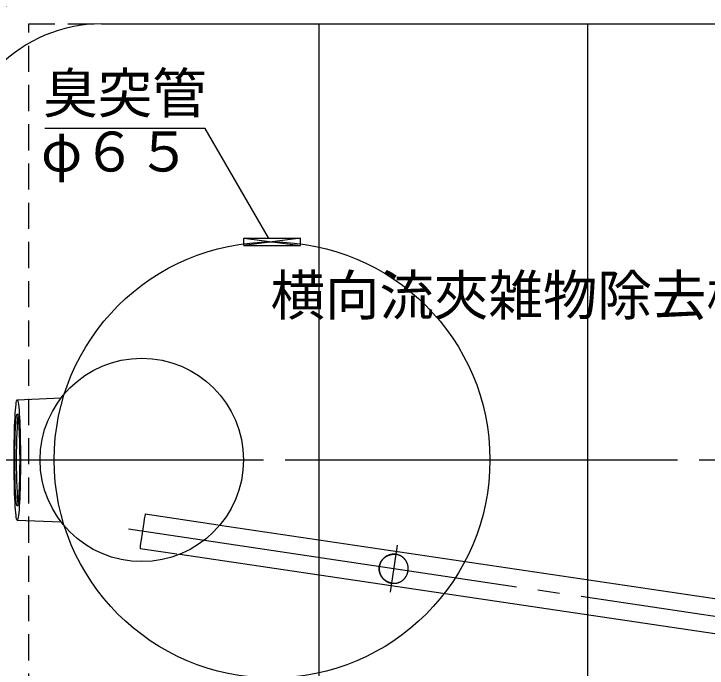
# Model space of a CAD drawing. Units: millimetres, scale not verified. Extents: x -8093 to 8093, y -5792 to 5792.
# Drawn here: x -5998 to -5044, y 724 to 1624 of the extents above; entities that cross this region are included whole.
import ezdxf
from ezdxf.enums import TextEntityAlignment as Align

# ---------------------------------------------------------------- set-up
doc = ezdxf.new("R2010")
doc.units = ezdxf.units.MM
doc.header["$LTSCALE"] = 30
doc.linetypes.add('DASHED1', pattern=[1.8, 1.2, -0.6])
doc.linetypes.add('LONG_CHAIN', pattern=[21, 18, -1, 1, -1])
doc.layers.add('0-1_00クル-フ-0躯体', color=3, linetype='Continuous', lineweight=25)
doc.layers.add('0-2_00クル-フ-1機器', color=2, linetype='Continuous', lineweight=25)
doc.styles.add('ＭＳ ゴシック', font='')
doc.styles.get('ＭＳ ゴシック').set_extended_font_data('MS Gothic')

msp = doc.modelspace()

# ---------------------------------------------------------------- linework, layer by layer
at = {"layer": '0-1_00クル-フ-0躯体'}
for p, q in [((-5877.91, 1610.18), (-4477.91, 1610.18)), ((-5577.91, 413.19), (-5577.91, 1610.18)), ((-5207.91, 410.18), (-5207.91, 1610.18)), ((-5681.91, 1315.18), (-5603.91, 1305.18)), ((-5603.91, 1315.18), (-5681.91, 1305.18)), ((-5603.91, 1305.18), (-5603.91, 1315.18)), ((-5681.91, 1305.18), (-5603.91, 1305.18)), ((-5993.74, 1092.86), (-5933.32, 1095.47)), ((-5962.31, 1010.18), (-5682.31, 1010.18)), ((-5817.42, 935.94), (-5717.08, 920.9)), ((-5993.74, 927.49), (-5933.32, 924.88)), ((-5714.76, 920.55), (-4868.69, 795.24)), ((-5824.53, 888.47), (-5774.02, 880.9)), ((-5770.03, 880.3), (-4868.69, 746.71))]:
    msp.add_line(p, q, dxfattribs=at)
at = {"layer": '0-1_00クル-フ-0躯体', "color": 4}
for p, q in [((-5734.87, 1466.09), (-5955.55, 1466.09)), ((-5647.91, 1315.95), (-5734.87, 1466.09))]:
    msp.add_line(p, q, dxfattribs=at)
at = {"layer": '0-1_00クル-フ-0躯体', "linetype": 'LONG_CHAIN'}
for p, q in [((-6254.83, 1010.18), (-4062.26, 1010.18)), ((-5840.62, 915.15), (-4609.62, 732.14)), ((-5479.68, 828.01), (-5469.99, 892.64))]:
    msp.add_line(p, q, dxfattribs=at)
at = {"layer": '0-1_00クル-フ-0躯体'}
for points in [[(-5681.91, 1305.18), (-5681.91, 1315.18), (-5603.91, 1315.18)], [(-5480.76, 879.59), (-5481.03, 879.52), (-5481.27, 879.45), (-5481.5, 879.38), (-5481.71, 879.31), (-5481.91, 879.25), (-5482.1, 879.18), (-5482.3, 879.11), (-5482.49, 879.03), (-5482.69, 878.95), (-5482.91, 878.86), (-5483.14, 878.76), (-5483.38, 878.65), (-5483.63, 878.53), (-5483.89, 878.41), (-5484.14, 878.29), (-5484.39, 878.17), (-5484.63, 878.05), (-5484.85, 877.94), (-5485.05, 877.83), (-5485.25, 877.73), (-5485.43, 877.63), (-5485.6, 877.53), (-5485.77, 877.42), (-5485.94, 877.32), (-5486.11, 877.2), (-5486.3, 877.08), (-5486.5, 876.94), (-5486.7, 876.79), (-5486.92, 876.64), (-5487.13, 876.49), (-5487.35, 876.33), (-5487.56, 876.17), (-5487.76, 876.02), (-5487.95, 875.87), (-5488.13, 875.74), (-5488.29, 875.61), (-5488.44, 875.48), (-5488.59, 875.35), (-5488.74, 875.22)], [(-5487.49, 876.18), (-5487.28, 876.33), (-5487.07, 876.49), (-5486.85, 876.65), (-5486.63, 876.8), (-5486.43, 876.95), (-5486.23, 877.09), (-5486.04, 877.21), (-5485.86, 877.33), (-5485.69, 877.43), (-5485.52, 877.54), (-5485.34, 877.64), (-5485.16, 877.74), (-5484.97, 877.84), (-5484.76, 877.95), (-5484.54, 878.06), (-5484.3, 878.18), (-5484.05, 878.3), (-5483.79, 878.42), (-5483.54, 878.54), (-5483.29, 878.65), (-5483.04, 878.76), (-5482.81, 878.86), (-5482.6, 878.96), (-5482.39, 879.04), (-5482.2, 879.11), (-5482.01, 879.18), (-5481.82, 879.25), (-5481.62, 879.32), (-5481.41, 879.38), (-5481.18, 879.45), (-5480.94, 879.52), (-5480.68, 879.59), (-5480.41, 879.66), (-5480.14, 879.73), (-5479.86, 879.8), (-5479.59, 879.86), (-5479.33, 879.93), (-5479.08, 879.98), (-5478.85, 880.03)], [(-5472.19, 880.15), (-5472.42, 880.19), (-5472.51, 880.2), (-5472.63, 880.22), (-5472.76, 880.24), (-5472.9, 880.26), (-5473.06, 880.28), (-5473.22, 880.3), (-5473.39, 880.32), (-5473.56, 880.33), (-5473.73, 880.35), (-5473.91, 880.36), (-5474.09, 880.37), (-5474.28, 880.38), (-5474.47, 880.39), (-5474.68, 880.39), (-5474.91, 880.39), (-5475.15, 880.39), (-5475.42, 880.38), (-5475.7, 880.37), (-5475.98, 880.35), (-5476.28, 880.34), (-5476.57, 880.32), (-5476.86, 880.3), (-5477.13, 880.28), (-5477.39, 880.26), (-5477.63, 880.24), (-5477.86, 880.21), (-5478.07, 880.19), (-5478.28, 880.16), (-5478.48, 880.13), (-5478.69, 880.09), (-5478.91, 880.04), (-5479.15, 879.99), (-5479.4, 879.93), (-5479.66, 879.87), (-5479.94, 879.8), (-5480.21, 879.73), (-5480.49, 879.66), (-5480.76, 879.59)], [(-5478.85, 880.03), (-5478.64, 880.07), (-5478.43, 880.11), (-5478.23, 880.14), (-5478.03, 880.17), (-5477.82, 880.2), (-5477.6, 880.22), (-5477.36, 880.25), (-5477.11, 880.27), (-5476.84, 880.29), (-5476.55, 880.31), (-5476.26, 880.33), (-5475.98, 880.34), (-5475.69, 880.35), (-5475.42, 880.37), (-5475.16, 880.37), (-5474.92, 880.38), (-5474.69, 880.38), (-5474.49, 880.38), (-5474.29, 880.38), (-5474.1, 880.37), (-5473.92, 880.36), (-5473.75, 880.35), (-5473.57, 880.33), (-5473.4, 880.32), (-5473.23, 880.3), (-5473.06, 880.28), (-5472.9, 880.26), (-5472.75, 880.23), (-5472.61, 880.22), (-5472.49, 880.2), (-5472.15, 880.15)], [(-5469.75, 879.65), (-5469.95, 879.71), (-5470.13, 879.76), (-5470.31, 879.81), (-5470.49, 879.85), (-5470.66, 879.89), (-5470.83, 879.93), (-5470.99, 879.96), (-5471.16, 879.99), (-5471.32, 880.02), (-5471.48, 880.04), (-5471.62, 880.07), (-5471.75, 880.09), (-5471.86, 880.11), (-5472.19, 880.15)], [(-5461.47, 874.89), (-5461.67, 875.08), (-5461.88, 875.27), (-5462.08, 875.45), (-5462.27, 875.63), (-5462.46, 875.79), (-5462.63, 875.94), (-5462.8, 876.08), (-5462.96, 876.21), (-5463.11, 876.34), (-5463.28, 876.46), (-5463.44, 876.58), (-5463.62, 876.7), (-5463.82, 876.83), (-5464.03, 876.97), (-5464.25, 877.11), (-5464.48, 877.26), (-5464.72, 877.41), (-5464.96, 877.56), (-5465.2, 877.7), (-5465.43, 877.84), (-5465.65, 877.97), (-5465.85, 878.08), (-5466.05, 878.19), (-5466.23, 878.29), (-5466.42, 878.38), (-5466.6, 878.47), (-5466.79, 878.56), (-5467, 878.65), (-5467.22, 878.74), (-5467.46, 878.83), (-5467.71, 878.93), (-5467.98, 879.04), (-5468.25, 879.14), (-5468.52, 879.24), (-5468.79, 879.33), (-5469.06, 879.42), (-5469.3, 879.51), (-5469.53, 879.58), (-5469.75, 879.65)], [(-5495.27, 859.29), (-5495.29, 859.59), (-5495.3, 859.88), (-5495.31, 860.16), (-5495.32, 860.43), (-5495.33, 860.67), (-5495.33, 860.9), (-5495.32, 861.12), (-5495.32, 861.34), (-5495.3, 861.55), (-5495.29, 861.77), (-5495.27, 862), (-5495.24, 862.24), (-5495.21, 862.51), (-5495.17, 862.78), (-5495.13, 863.07), (-5495.09, 863.36), (-5495.05, 863.65), (-5495, 863.94), (-5494.95, 864.22), (-5494.91, 864.48), (-5494.86, 864.72), (-5494.81, 864.94), (-5494.76, 865.16), (-5494.71, 865.36), (-5494.66, 865.57), (-5494.6, 865.78), (-5494.53, 866), (-5494.45, 866.24), (-5494.36, 866.49), (-5494.27, 866.76), (-5494.17, 867.03), (-5494.07, 867.31), (-5493.97, 867.59), (-5493.86, 867.86), (-5493.76, 868.12), (-5493.66, 868.37), (-5493.56, 868.6), (-5493.47, 868.81), (-5493.38, 869.01)], [(-5488.74, 875.22), (-5488.89, 875.08), (-5489.04, 874.94), (-5489.2, 874.78), (-5489.38, 874.6), (-5489.56, 874.41), (-5489.75, 874.21), (-5489.95, 874.01), (-5490.14, 873.81), (-5490.32, 873.6), (-5490.5, 873.41), (-5490.67, 873.22), (-5490.83, 873.04), (-5490.97, 872.87), (-5491.1, 872.71), (-5491.23, 872.55), (-5491.35, 872.38), (-5491.48, 872.21), (-5491.61, 872.03), (-5491.74, 871.83), (-5491.89, 871.62), (-5492.04, 871.39), (-5492.19, 871.15), (-5492.35, 870.9), (-5492.5, 870.65), (-5492.65, 870.41), (-5492.79, 870.17), (-5492.92, 869.94), (-5493.04, 869.73), (-5493.15, 869.53), (-5493.25, 869.34), (-5493.35, 869.15), (-5493.44, 868.96), (-5493.53, 868.76), (-5493.62, 868.55), (-5493.72, 868.33), (-5493.82, 868.08), (-5493.92, 867.82), (-5494.02, 867.55), (-5494.12, 867.28)], [(-5493.38, 869.01), (-5493.29, 869.2), (-5493.19, 869.39), (-5493.09, 869.58), (-5492.98, 869.78), (-5492.85, 869.99), (-5492.72, 870.21), (-5492.58, 870.45), (-5492.43, 870.7), (-5492.27, 870.94), (-5492.12, 871.19), (-5491.96, 871.43), (-5491.81, 871.66), (-5491.67, 871.87), (-5491.53, 872.07), (-5491.4, 872.25), (-5491.28, 872.43), (-5491.15, 872.59), (-5491.02, 872.75), (-5490.89, 872.91), (-5490.75, 873.08), (-5490.59, 873.25), (-5490.43, 873.44), (-5490.25, 873.63), (-5490.06, 873.84), (-5489.87, 874.04), (-5489.68, 874.24), (-5489.49, 874.43), (-5489.31, 874.62), (-5489.13, 874.79), (-5488.97, 874.95), (-5488.82, 875.1), (-5488.67, 875.23), (-5488.52, 875.36), (-5488.37, 875.49), (-5488.22, 875.62), (-5488.06, 875.75), (-5487.88, 875.88), (-5487.69, 876.03), (-5487.49, 876.18)], [(-5456.55, 867.35), (-5456.62, 867.54), (-5456.7, 867.74), (-5456.78, 867.94), (-5456.87, 868.15), (-5456.97, 868.38), (-5457.08, 868.62), (-5457.2, 868.87), (-5457.31, 869.12), (-5457.44, 869.37), (-5457.55, 869.61), (-5457.67, 869.85), (-5457.78, 870.07), (-5457.89, 870.27), (-5457.99, 870.45), (-5458.09, 870.63), (-5458.19, 870.79), (-5458.29, 870.96), (-5458.39, 871.13), (-5458.51, 871.3), (-5458.63, 871.48), (-5458.76, 871.67), (-5458.9, 871.88), (-5459.06, 872.09), (-5459.21, 872.3), (-5459.37, 872.51), (-5459.52, 872.72), (-5459.67, 872.92), (-5459.82, 873.11), (-5459.95, 873.28), (-5460.08, 873.44), (-5460.21, 873.59), (-5460.34, 873.74), (-5460.47, 873.89), (-5460.61, 874.04), (-5460.75, 874.19), (-5460.91, 874.35), (-5461.09, 874.52), (-5461.28, 874.7), (-5461.47, 874.89)], [(-5494.12, 867.28), (-5494.23, 867), (-5494.32, 866.72), (-5494.42, 866.46), (-5494.5, 866.21), (-5494.58, 865.98), (-5494.64, 865.76), (-5494.7, 865.55), (-5494.76, 865.34), (-5494.81, 865.14), (-5494.85, 864.93), (-5494.9, 864.71), (-5494.95, 864.47), (-5494.99, 864.21), (-5495.04, 863.94), (-5495.08, 863.66), (-5495.13, 863.37), (-5495.17, 863.08), (-5495.21, 862.8), (-5495.25, 862.52), (-5495.28, 862.26), (-5495.3, 862.02), (-5495.32, 861.8), (-5495.34, 861.58), (-5495.35, 861.37), (-5495.36, 861.16), (-5495.36, 860.94), (-5495.36, 860.71), (-5495.36, 860.47), (-5495.35, 860.2), (-5495.34, 859.92), (-5495.33, 859.63), (-5495.31, 859.34), (-5495.3, 859.04), (-5495.28, 858.75), (-5495.26, 858.48), (-5495.23, 858.21), (-5495.21, 857.97), (-5495.18, 857.74), (-5495.15, 857.53)], [(-5492.43, 850.13), (-5492.53, 850.3), (-5492.64, 850.49), (-5492.74, 850.69), (-5492.86, 850.9), (-5492.98, 851.14), (-5493.1, 851.38), (-5493.23, 851.63), (-5493.35, 851.88), (-5493.47, 852.12), (-5493.59, 852.36), (-5493.69, 852.59), (-5493.79, 852.8), (-5493.87, 853), (-5493.95, 853.2), (-5494.03, 853.39), (-5494.1, 853.58), (-5494.17, 853.78), (-5494.24, 853.99), (-5494.31, 854.22), (-5494.39, 854.47), (-5494.47, 854.73), (-5494.54, 855.01), (-5494.62, 855.29), (-5494.7, 855.57), (-5494.77, 855.85), (-5494.83, 856.12), (-5494.9, 856.37), (-5494.95, 856.61), (-5495, 856.83), (-5495.04, 857.04), (-5495.08, 857.26), (-5495.11, 857.47), (-5495.14, 857.68), (-5495.16, 857.91), (-5495.19, 858.16), (-5495.21, 858.42), (-5495.23, 858.7), (-5495.25, 858.99), (-5495.27, 859.29)], [(-5455.55, 857.73), (-5455.51, 858.01), (-5455.47, 858.29), (-5455.44, 858.55), (-5455.41, 858.79), (-5455.39, 859.01), (-5455.37, 859.23), (-5455.36, 859.44), (-5455.35, 859.65), (-5455.35, 859.87), (-5455.35, 860.1), (-5455.35, 860.34), (-5455.36, 860.61), (-5455.36, 860.89), (-5455.38, 861.17), (-5455.39, 861.47), (-5455.4, 861.76), (-5455.42, 862.05), (-5455.44, 862.33), (-5455.46, 862.59), (-5455.48, 862.84), (-5455.51, 863.06), (-5455.53, 863.28), (-5455.56, 863.49), (-5455.6, 863.7), (-5455.64, 863.91), (-5455.68, 864.13), (-5455.73, 864.37), (-5455.79, 864.62), (-5455.85, 864.89), (-5455.92, 865.17), (-5455.99, 865.45), (-5456.06, 865.73), (-5456.14, 866.01), (-5456.21, 866.27), (-5456.28, 866.52), (-5456.35, 866.74), (-5456.41, 866.96), (-5456.48, 867.16), (-5456.55, 867.35)], [(-5495.15, 857.53), (-5495.12, 857.32), (-5495.09, 857.11), (-5495.05, 856.89), (-5495, 856.67), (-5494.95, 856.44), (-5494.89, 856.18), (-5494.82, 855.91), (-5494.75, 855.64), (-5494.68, 855.35), (-5494.6, 855.07), (-5494.52, 854.8), (-5494.45, 854.53), (-5494.37, 854.28), (-5494.3, 854.06), (-5494.23, 853.84), (-5494.16, 853.64), (-5494.09, 853.45), (-5494.02, 853.26), (-5493.94, 853.06), (-5493.85, 852.86), (-5493.75, 852.64), (-5493.65, 852.42), (-5493.54, 852.18), (-5493.42, 851.93), (-5493.29, 851.68), (-5493.17, 851.42), (-5493.05, 851.18), (-5492.92, 850.95), (-5492.81, 850.73), (-5492.7, 850.52), (-5492.59, 850.34), (-5492.49, 850.16), (-5492.39, 850), (-5492.29, 849.83), (-5492.18, 849.66), (-5492.06, 849.49), (-5491.93, 849.31), (-5491.79, 849.11), (-5491.65, 848.91)], [(-5486.07, 843.63), (-5486.3, 843.77), (-5486.51, 843.91), (-5486.7, 844.04), (-5486.89, 844.16), (-5487.06, 844.28), (-5487.22, 844.4), (-5487.38, 844.52), (-5487.55, 844.65), (-5487.72, 844.79), (-5487.89, 844.94), (-5488.09, 845.11), (-5488.29, 845.28), (-5488.49, 845.47), (-5488.7, 845.65), (-5488.91, 845.85), (-5489.12, 846.03), (-5489.31, 846.22), (-5489.49, 846.39), (-5489.66, 846.55), (-5489.81, 846.71), (-5489.96, 846.86), (-5490.09, 847), (-5490.23, 847.15), (-5490.36, 847.31), (-5490.5, 847.47), (-5490.64, 847.65), (-5490.79, 847.83), (-5490.95, 848.03), (-5491.11, 848.24), (-5491.27, 848.46), (-5491.43, 848.67), (-5491.58, 848.88), (-5491.73, 849.09), (-5491.87, 849.28), (-5492, 849.46), (-5492.12, 849.63), (-5492.22, 849.8), (-5492.33, 849.96), (-5492.43, 850.13)], [(-5459.17, 848.59), (-5459.04, 848.77), (-5458.91, 848.97), (-5458.77, 849.18), (-5458.62, 849.42), (-5458.47, 849.66), (-5458.32, 849.9), (-5458.17, 850.15), (-5458.02, 850.4), (-5457.88, 850.64), (-5457.76, 850.86), (-5457.64, 851.07), (-5457.53, 851.27), (-5457.43, 851.46), (-5457.34, 851.65), (-5457.25, 851.84), (-5457.16, 852.04), (-5457.07, 852.25), (-5456.98, 852.48), (-5456.88, 852.72), (-5456.78, 852.98), (-5456.68, 853.26), (-5456.58, 853.53), (-5456.48, 853.81), (-5456.38, 854.08), (-5456.29, 854.35), (-5456.21, 854.6), (-5456.14, 854.83), (-5456.07, 855.05), (-5456.01, 855.26), (-5455.96, 855.47), (-5455.91, 855.67), (-5455.86, 855.88), (-5455.81, 856.11), (-5455.77, 856.34), (-5455.72, 856.6), (-5455.68, 856.87), (-5455.63, 857.15), (-5455.59, 857.44), (-5455.55, 857.73)], [(-5491.65, 848.91), (-5491.49, 848.7), (-5491.33, 848.48), (-5491.17, 848.27), (-5491.01, 848.06), (-5490.85, 847.86), (-5490.7, 847.67), (-5490.56, 847.5), (-5490.43, 847.34), (-5490.3, 847.19), (-5490.17, 847.04), (-5490.03, 846.89), (-5489.89, 846.74), (-5489.74, 846.59), (-5489.57, 846.43), (-5489.39, 846.25), (-5489.2, 846.07), (-5489, 845.88), (-5488.79, 845.69), (-5488.58, 845.5), (-5488.38, 845.32), (-5488.18, 845.14), (-5487.98, 844.98), (-5487.81, 844.83), (-5487.64, 844.69), (-5487.47, 844.56), (-5487.31, 844.43), (-5487.15, 844.31), (-5486.97, 844.19), (-5486.79, 844.06), (-5486.6, 843.93), (-5486.38, 843.79), (-5486.15, 843.65), (-5485.91, 843.5), (-5485.67, 843.35), (-5485.42, 843.2), (-5485.18, 843.05), (-5484.94, 842.92), (-5484.72, 842.79), (-5484.51, 842.67)], [(-5478.08, 840.59), (-5478.32, 840.63), (-5478.42, 840.64), (-5478.54, 840.66), (-5478.68, 840.68), (-5478.82, 840.71), (-5478.98, 840.73), (-5479.15, 840.76), (-5479.32, 840.8), (-5479.49, 840.83), (-5479.66, 840.87), (-5479.84, 840.91), (-5480.01, 840.95), (-5480.19, 841), (-5480.38, 841.05), (-5480.58, 841.11), (-5480.79, 841.18), (-5481.02, 841.26), (-5481.27, 841.34), (-5481.53, 841.43), (-5481.79, 841.53), (-5482.06, 841.63), (-5482.34, 841.73), (-5482.6, 841.83), (-5482.85, 841.93), (-5483.09, 842.02), (-5483.31, 842.11), (-5483.52, 842.2), (-5483.71, 842.29), (-5483.89, 842.38), (-5484.08, 842.47), (-5484.26, 842.56), (-5484.45, 842.67), (-5484.66, 842.78), (-5484.88, 842.91), (-5485.11, 843.04), (-5485.35, 843.19), (-5485.59, 843.33), (-5485.83, 843.48), (-5486.07, 843.63)], [(-5484.51, 842.67), (-5484.32, 842.57), (-5484.13, 842.47), (-5483.94, 842.38), (-5483.75, 842.29), (-5483.56, 842.2), (-5483.35, 842.11), (-5483.13, 842.02), (-5482.88, 841.92), (-5482.63, 841.82), (-5482.36, 841.72), (-5482.08, 841.62), (-5481.8, 841.52), (-5481.53, 841.42), (-5481.27, 841.33), (-5481.02, 841.24), (-5480.79, 841.17), (-5480.57, 841.1), (-5480.36, 841.04), (-5480.15, 840.99), (-5479.94, 840.93), (-5479.73, 840.88), (-5479.5, 840.84), (-5479.25, 840.79), (-5478.99, 840.74), (-5478.71, 840.69), (-5478.42, 840.65), (-5478.12, 840.6), (-5477.82, 840.56), (-5477.53, 840.52), (-5477.24, 840.48), (-5476.98, 840.45), (-5476.73, 840.42), (-5476.5, 840.4), (-5476.28, 840.39), (-5476.07, 840.37), (-5475.85, 840.36), (-5475.64, 840.36), (-5475.41, 840.36), (-5475.17, 840.37)], [(-5475.17, 840.37), (-5474.91, 840.37), (-5474.63, 840.38), (-5474.35, 840.4), (-5474.06, 840.41), (-5473.77, 840.43), (-5473.48, 840.45), (-5473.21, 840.47), (-5472.95, 840.49), (-5472.71, 840.52), (-5472.49, 840.54), (-5472.28, 840.57), (-5472.08, 840.6), (-5471.88, 840.63), (-5471.67, 840.67), (-5471.45, 840.72), (-5471.22, 840.77), (-5470.98, 840.83), (-5470.72, 840.89), (-5470.45, 840.96), (-5470.18, 841.03), (-5469.9, 841.1), (-5469.64, 841.17), (-5469.38, 841.25), (-5469.14, 841.32), (-5468.92, 841.38), (-5468.71, 841.45), (-5468.51, 841.52), (-5468.32, 841.59), (-5468.14, 841.66), (-5467.94, 841.74), (-5467.75, 841.82), (-5467.54, 841.91), (-5467.31, 842.02), (-5467.07, 842.13), (-5466.83, 842.24), (-5466.58, 842.36), (-5466.33, 842.49), (-5466.09, 842.61), (-5465.85, 842.73)], [(-5465.85, 842.73), (-5465.64, 842.84), (-5465.44, 842.95), (-5465.25, 843.05), (-5465.08, 843.15), (-5464.91, 843.25), (-5464.74, 843.36), (-5464.57, 843.46), (-5464.4, 843.58), (-5464.22, 843.7), (-5464.03, 843.84), (-5463.83, 843.99), (-5463.62, 844.14), (-5463.41, 844.3), (-5463.2, 844.46), (-5462.99, 844.61), (-5462.79, 844.77), (-5462.61, 844.91), (-5462.44, 845.05), (-5462.28, 845.18), (-5462.13, 845.31), (-5461.99, 845.44), (-5461.84, 845.57), (-5461.7, 845.71), (-5461.55, 845.86), (-5461.39, 846.02), (-5461.22, 846.19), (-5461.04, 846.38), (-5460.85, 846.58), (-5460.66, 846.78), (-5460.48, 846.99), (-5460.29, 847.19), (-5460.12, 847.39), (-5459.95, 847.58), (-5459.8, 847.76), (-5459.67, 847.92), (-5459.54, 848.09), (-5459.41, 848.25), (-5459.29, 848.42), (-5459.17, 848.59)]]:
    msp.add_lwpolyline(points, dxfattribs=at)
for centre, radius in [((-5642.91, 1010.18), 300), ((-5822.31, 1010.18), 140)]:
    msp.add_circle(centre, radius, dxfattribs=at)
for radius in [260, 200]:
    msp.add_arc((-5877.91, 1410.18), radius, 90, 180, dxfattribs=at)
for centre, major_axis in [((-5993.73, 1010.18), (0, 82.69)), ((-5993.74, 1010.18), (0, 63.5))]:
    msp.add_ellipse(centre, major_axis=major_axis, ratio=0.052408, dxfattribs=at)
for centre, major_axis, ratio, start_param, end_param in [((-5991.73, 1010.18), (0, -63.5), 0.052408, 3.447232, 5.977546), ((-5820.97, 912.21), (3.56, 23.73), 0.019197, 0, 3.141593)]:
    msp.add_ellipse(centre, major_axis=major_axis, ratio=ratio, start_param=start_param, end_param=end_param, dxfattribs=at)
at = {"layer": '0-2_00クル-フ-1機器', "linetype": 'DASHED1'}
for p, q in [((-5977.91, 1610.18), (-4377.91, 1610.18)), ((-5977.91, 410.18), (-5977.91, 1610.18))]:
    msp.add_line(p, q, dxfattribs=at)

# ---------------------------------------------------------------- texts
at = {"layer": '0-1_00クル-フ-0躯体', "color": 4, "style": 'ＭＳ ゴシック'}
for s, p in [('臭突管', (-5957.92, 1470.93)), ('φ６５', (-5961.07, 1390.52)), ('横向流夾雑物除去槽', (-5644.94, 1192.74))]:
    msp.add_text(s, height=54.99, dxfattribs=at).set_placement(p, align=Align.BOTTOM_LEFT)

doc.saveas('drawing.dxf')
